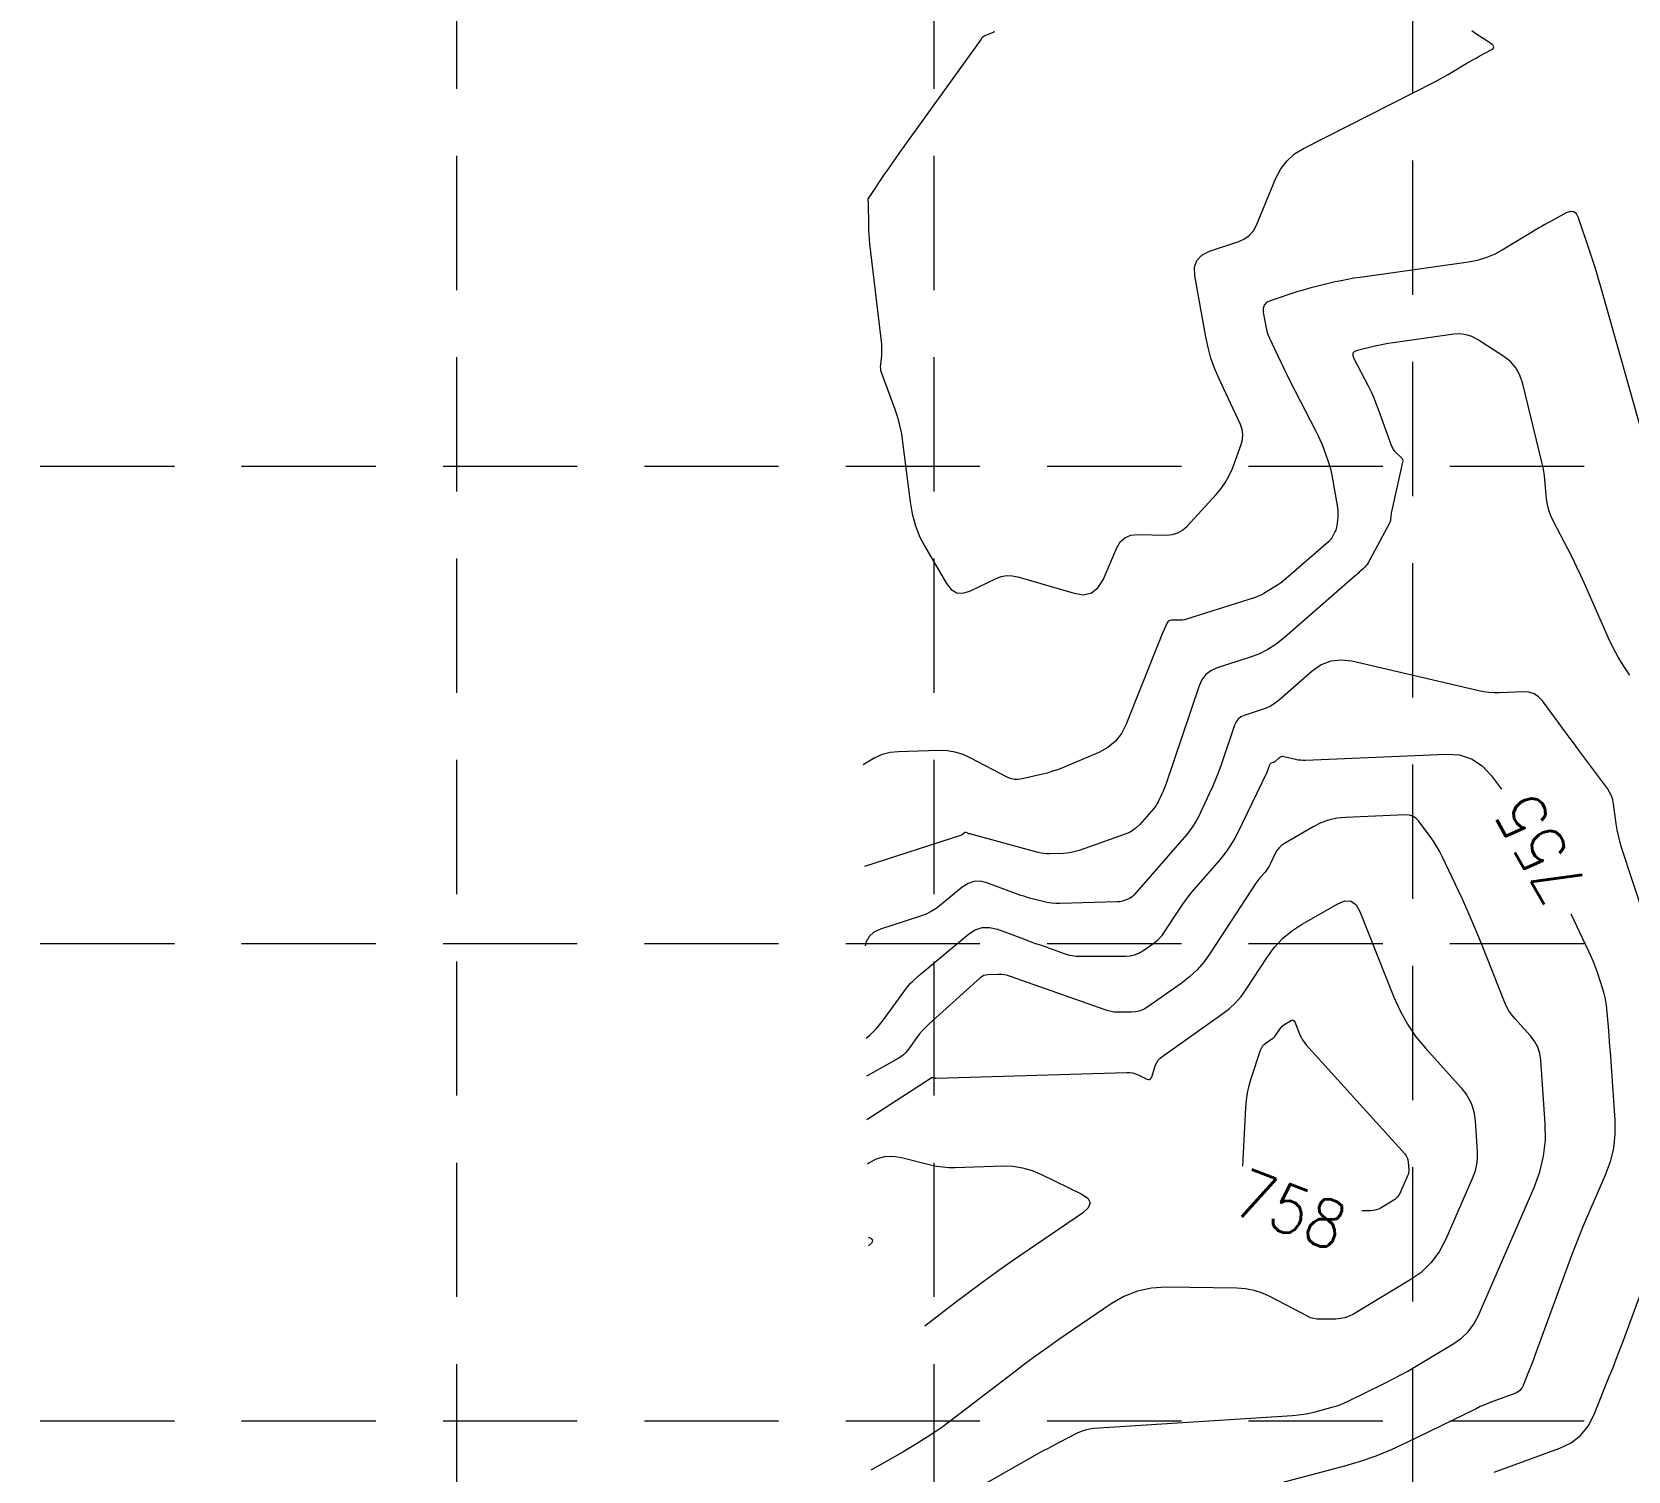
# Model space of a CAD drawing. Header units: feet. Extents: x 46644 to 49208, y 46045 to 47649.
# Drawn here: x 47090.1 to 47223.9, y 46602.6 to 46723.2 of the extents above; entities that cross this region are included whole.
import ezdxf
from ezdxf.enums import TextEntityAlignment as Align

# ---------------------------------------------------------------- set-up
doc = ezdxf.new("R2010")
doc.units = ezdxf.units.FT
doc.header["$MEASUREMENT"] = 0
doc.linetypes.add('DGN Style 3', pattern=[33.544038, 23.960027, -9.584011])
doc.linetypes.add('HIDDEN', pattern=[0.375, 0.25, -0.125])
doc.layers.add('EC', color=35, linetype='Continuous', lineweight=0)
doc.layers.add('GRID', color=254, linetype='HIDDEN')
doc.styles.add('Style-STANDARD', font='STANDARD.shx')

msp = doc.modelspace()

# ---------------------------------------------------------------- linework, layer by layer
at = {"layer": 'EC', "color": 35, "linetype": 'DGN Style 3', "lineweight": 0}
for p, q in [((47169.8, 46722.82), (47169.71, 46722.75)), ((47169.89, 46722.89), (47169.8, 46722.82)), ((47170, 46722.94), (47169.89, 46722.89)), ((47170.52, 46723.14), (47170, 46722.94)), ((47170.65, 46723.21), (47170.52, 46723.14)), ((47170.75, 46723.3), (47170.65, 46723.21)), ((47210.98, 46723.18), (47210.77, 46723.34)), ((47211.19, 46723.04), (47210.98, 46723.18)), ((47211.4, 46722.89), (47211.19, 46723.04)), ((47212.42, 46722.25), (47211.4, 46722.89)), ((47169.64, 46722.65), (47162.81, 46713.15)), ((47169.71, 46722.75), (47169.64, 46722.65)), ((47211.38, 46721.21), (47212.4, 46721.75)), ((47212.4, 46721.75), (47212.56, 46721.87)), ((47212.57, 46722.12), (47212.42, 46722.25)), ((47212.56, 46721.87), (47212.62, 46721.99)), ((47212.62, 46721.99), (47212.57, 46722.12)), ((47209.15, 46719.9), (47210.34, 46720.62)), ((47210.34, 46720.62), (47210.6, 46720.77)), ((47210.6, 46720.77), (47210.86, 46720.92)), ((47210.86, 46720.92), (47211.12, 46721.06)), ((47211.12, 46721.06), (47211.38, 46721.21)), ((47196.67, 46713.49), (47207.66, 46719.07)), ((47207.66, 46719.07), (47208.03, 46719.27)), ((47208.03, 46719.27), (47208.41, 46719.47)), ((47208.41, 46719.47), (47208.78, 46719.68)), ((47208.78, 46719.68), (47209.15, 46719.9)), ((47195.92, 46713.03), (47196.67, 46713.49)), ((47162.18, 46712.25), (47161.87, 46711.8)), ((47162.5, 46712.7), (47162.18, 46712.25)), ((47162.81, 46713.15), (47162.5, 46712.7)), ((47194.76, 46711.77), (47195.28, 46712.45)), ((47195.28, 46712.45), (47195.92, 46713.03)), ((47161.56, 46711.35), (47160.17, 46709.29)), ((47161.87, 46711.8), (47161.56, 46711.35)), ((47192.73, 46707.06), (47194.35, 46710.99)), ((47194.35, 46710.99), (47194.76, 46711.77)), ((47160.15, 46709.27), (47160.14, 46709.24)), ((47160.14, 46709.24), (47160.14, 46709.21)), ((47160.14, 46709.21), (47160.14, 46709.18)), ((47160.14, 46709.18), (47160.16, 46709.07)), ((47160.17, 46709.29), (47160.15, 46709.27)), ((47160.16, 46709.07), (47160.16, 46709.05)), ((47160.16, 46709.05), (47160.17, 46709.04)), ((47160.17, 46709.04), (47160.17, 46709.02)), ((47160.17, 46709.02), (47160.17, 46709)), ((47160.17, 46709), (47160.19, 46708.94)), ((47160.19, 46708.94), (47160.19, 46708.92)), ((47160.19, 46708.92), (47160.19, 46708.91)), ((47160.19, 46708.91), (47160.19, 46708.9)), ((47160.19, 46708.9), (47160.19, 46708.88)), ((47160.19, 46708.88), (47160.2, 46707.06)), ((47218.67, 46708.08), (47217.42, 46707.4)), ((47219.03, 46708.21), (47218.67, 46708.08)), ((47219.32, 46708.18), (47219.03, 46708.21)), ((47219.55, 46708), (47219.32, 46708.18)), ((47160.2, 46707.06), (47160.21, 46706.66)), ((47192.47, 46706.59), (47192.73, 46707.06)), ((47216.36, 46706.8), (47213.3, 46704.96)), ((47216.62, 46706.95), (47216.36, 46706.8)), ((47216.88, 46707.11), (47216.62, 46706.95)), ((47217.15, 46707.26), (47216.88, 46707.11)), ((47217.42, 46707.4), (47217.15, 46707.26)), ((47219.72, 46707.66), (47219.55, 46708)), ((47220.63, 46704.94), (47219.72, 46707.66)), ((47160.21, 46706.66), (47160.23, 46706.27)), ((47160.23, 46706.27), (47160.26, 46705.88)), ((47160.26, 46705.88), (47160.3, 46705.49)), ((47160.3, 46705.49), (47161.29, 46697.07)), ((47188.78, 46704.87), (47191.24, 46705.69)), ((47191.24, 46705.69), (47191.73, 46705.9)), ((47191.73, 46705.9), (47192.14, 46706.21)), ((47192.14, 46706.21), (47192.47, 46706.59)), ((47187.52, 46703.52), (47187.71, 46704.1)), ((47187.71, 46704.1), (47188.13, 46704.55)), ((47188.13, 46704.55), (47188.78, 46704.87)), ((47211.22, 46704.1), (47210.48, 46703.96)), ((47211.94, 46704.31), (47211.22, 46704.1)), ((47212.63, 46704.6), (47211.94, 46704.31)), ((47213.3, 46704.96), (47212.63, 46704.6)), ((47220.88, 46704.18), (47220.63, 46704.94)), ((47221.12, 46703.41), (47220.88, 46704.18)), ((47187.55, 46702.8), (47187.52, 46703.52)), ((47188.47, 46697.68), (47187.55, 46702.8)), ((47210.48, 46703.96), (47201.4, 46702.68)), ((47221.35, 46702.65), (47221.12, 46703.41)), ((47196.2, 46701.48), (47193.86, 46700.7)), ((47196.55, 46701.59), (47196.2, 46701.48)), ((47196.91, 46701.7), (47196.55, 46701.59)), ((47197.27, 46701.79), (47196.91, 46701.7)), ((47197.63, 46701.88), (47197.27, 46701.79)), ((47199.31, 46702.29), (47197.63, 46701.88)), ((47199.83, 46702.4), (47199.31, 46702.29)), ((47200.35, 46702.51), (47199.83, 46702.4)), ((47200.88, 46702.6), (47200.35, 46702.51)), ((47201.4, 46702.68), (47200.88, 46702.6)), ((47221.57, 46701.88), (47221.35, 46702.65)), ((47225.04, 46689.62), (47221.57, 46701.88)), ((47193.36, 46700.35), (47193.27, 46700.08)), ((47193.27, 46700.08), (47193.29, 46699.75)), ((47193.56, 46700.56), (47193.36, 46700.35)), ((47193.86, 46700.7), (47193.56, 46700.56)), ((47193.29, 46699.75), (47193.5, 46698.56)), ((47188.66, 46696.79), (47188.47, 46697.68)), ((47193.5, 46698.56), (47193.55, 46698.31)), ((47193.55, 46698.31), (47193.62, 46698.06)), ((47193.62, 46698.06), (47193.71, 46697.82)), ((47193.71, 46697.82), (47193.81, 46697.59)), ((47193.81, 46697.59), (47194.7, 46695.68)), ((47209.25, 46697.91), (47204.19, 46697.19)), ((47209.78, 46697.94), (47209.25, 46697.91)), ((47210.29, 46697.87), (47209.78, 46697.94)), ((47210.77, 46697.72), (47210.29, 46697.87)), ((47211.24, 46697.47), (47210.77, 46697.72)), ((47213.37, 46696.11), (47211.24, 46697.47)), ((47161.29, 46696.14), (47161.2, 46695.37)), ((47161.29, 46697.07), (47161.31, 46696.84)), ((47161.31, 46696.37), (47161.29, 46696.14)), ((47161.31, 46696.84), (47161.31, 46696.6)), ((47161.31, 46696.6), (47161.31, 46696.37)), ((47188.91, 46695.91), (47188.66, 46696.79)), ((47200.81, 46696.32), (47200.79, 46696.13)), ((47200.79, 46696.13), (47200.87, 46695.89)), ((47200.94, 46696.47), (47200.81, 46696.32)), ((47201.18, 46696.56), (47200.94, 46696.47)), ((47202.52, 46696.88), (47201.18, 46696.56)), ((47202.94, 46696.97), (47202.52, 46696.88)), ((47203.35, 46697.06), (47202.94, 46696.97)), ((47203.77, 46697.13), (47203.35, 46697.06)), ((47204.19, 46697.19), (47203.77, 46697.13)), ((47213.97, 46695.65), (47213.37, 46696.11)), ((47161.2, 46695.37), (47161.19, 46695.21)), ((47161.19, 46695.21), (47161.2, 46695.05)), ((47161.2, 46695.05), (47161.22, 46694.89)), ((47161.22, 46694.89), (47161.27, 46694.74)), ((47161.27, 46694.74), (47162.41, 46691.62)), ((47189.21, 46695.06), (47188.91, 46695.91)), ((47189.57, 46694.22), (47189.21, 46695.06)), ((47194.7, 46695.68), (47194.89, 46695.28)), ((47194.89, 46695.28), (47195.09, 46694.87)), ((47195.09, 46694.87), (47195.29, 46694.47)), ((47200.87, 46695.89), (47202.07, 46693.58)), ((47214.45, 46695.1), (47213.97, 46695.65)), ((47214.8, 46694.47), (47214.45, 46695.1)), ((47191.37, 46690.35), (47189.57, 46694.22)), ((47195.29, 46694.47), (47195.49, 46694.07)), ((47195.49, 46694.07), (47197.7, 46689.8)), ((47202.07, 46693.58), (47202.32, 46693.08)), ((47215.05, 46693.76), (47214.8, 46694.47)), ((47216.66, 46687.08), (47215.05, 46693.76)), ((47202.32, 46693.08), (47202.55, 46692.57)), ((47202.55, 46692.57), (47202.76, 46692.06)), ((47202.76, 46692.06), (47202.96, 46691.54)), ((47162.41, 46691.62), (47162.63, 46690.95)), ((47162.63, 46690.95), (47162.81, 46690.26)), ((47202.96, 46691.54), (47204.04, 46688.54)), ((47162.81, 46690.26), (47162.96, 46689.57)), ((47162.96, 46689.57), (47163.07, 46688.87)), ((47191.52, 46689.94), (47191.37, 46690.35)), ((47191.58, 46689.52), (47191.52, 46689.94)), ((47191.56, 46689.09), (47191.58, 46689.52)), ((47197.7, 46689.8), (47197.87, 46689.45)), ((47197.87, 46689.45), (47198.04, 46689.09)), ((47163.07, 46688.87), (47163.69, 46683.87)), ((47190.7, 46686.66), (47191.44, 46688.67)), ((47191.44, 46688.67), (47191.56, 46689.09)), ((47198.04, 46689.09), (47198.19, 46688.73)), ((47198.19, 46688.73), (47198.33, 46688.36)), ((47198.33, 46688.36), (47198.76, 46687.16)), ((47204.04, 46688.54), (47204.11, 46688.38)), ((47204.11, 46688.38), (47204.19, 46688.24)), ((47204.19, 46688.24), (47204.3, 46688.1)), ((47204.3, 46688.1), (47204.42, 46687.98)), ((47190.44, 46686.07), (47190.7, 46686.66)), ((47198.76, 46687.16), (47198.85, 46686.9)), ((47198.85, 46686.9), (47198.92, 46686.63)), ((47204.97, 46687.19), (47204.06, 46683.17)), ((47204.42, 46687.98), (47204.84, 46687.59)), ((47204.84, 46687.59), (47204.92, 46687.51)), ((47204.92, 46687.51), (47204.97, 46687.41)), ((47204.97, 46687.41), (47204.98, 46687.3)), ((47204.98, 46687.3), (47204.97, 46687.19)), ((47216.74, 46686.75), (47216.66, 46687.08)), ((47216.8, 46686.41), (47216.74, 46686.75)), ((47189.77, 46684.98), (47190.13, 46685.51)), ((47190.13, 46685.51), (47190.44, 46686.07)), ((47198.92, 46686.63), (47198.99, 46686.37)), ((47198.99, 46686.37), (47199.04, 46686.1)), ((47199.04, 46686.1), (47199.5, 46683.38)), ((47216.85, 46686.07), (47216.8, 46686.41)), ((47216.89, 46685.72), (47216.85, 46686.07)), ((47217.03, 46684.12), (47216.89, 46685.72)), ((47186.91, 46681.83), (47189.35, 46684.48)), ((47189.35, 46684.48), (47189.77, 46684.98)), ((47217.1, 46683.63), (47217.03, 46684.12)), ((47163.69, 46683.87), (47163.87, 46682.85)), ((47163.87, 46682.85), (47164.15, 46681.86)), ((47199.5, 46683.38), (47199.53, 46683.18)), ((47199.53, 46683.18), (47199.54, 46682.97)), ((47199.54, 46682.77), (47199.53, 46682.56)), ((47199.54, 46682.97), (47199.54, 46682.77)), ((47203.99, 46682.73), (47203.95, 46682.37)), ((47204, 46682.84), (47203.99, 46682.73)), ((47204.01, 46682.95), (47204, 46682.84)), ((47204.03, 46683.06), (47204.01, 46682.95)), ((47204.06, 46683.17), (47204.03, 46683.06)), ((47217.21, 46683.16), (47217.1, 46683.63)), ((47217.38, 46682.7), (47217.21, 46683.16)), ((47217.58, 46682.26), (47217.38, 46682.7)), ((47164.15, 46681.86), (47164.52, 46680.91)), ((47186.12, 46681.26), (47186.53, 46681.5)), ((47186.53, 46681.5), (47186.91, 46681.83)), ((47199.3, 46681.35), (47199.04, 46680.86)), ((47199.36, 46681.48), (47199.3, 46681.35)), ((47199.41, 46681.61), (47199.36, 46681.48)), ((47199.44, 46681.75), (47199.41, 46681.61)), ((47199.46, 46681.89), (47199.44, 46681.75)), ((47199.53, 46682.56), (47199.46, 46681.89)), ((47203.86, 46682.08), (47202.07, 46678.75)), ((47203.9, 46682.15), (47203.86, 46682.08)), ((47203.92, 46682.22), (47203.9, 46682.15)), ((47203.94, 46682.29), (47203.92, 46682.22)), ((47203.95, 46682.37), (47203.94, 46682.29)), ((47218.84, 46679.87), (47217.58, 46682.26)), ((47164.52, 46680.91), (47165, 46679.99)), ((47165, 46679.99), (47166.74, 46677.02)), ((47179.86, 46677.33), (47181.01, 46680)), ((47181.01, 46680), (47181.31, 46680.5)), ((47181.31, 46680.5), (47181.7, 46680.85)), ((47181.7, 46680.85), (47182.18, 46681.06)), ((47182.18, 46681.06), (47182.76, 46681.12)), ((47182.76, 46681.12), (47185.17, 46681.08)), ((47185.17, 46681.08), (47185.67, 46681.12)), ((47185.67, 46681.12), (47186.12, 46681.26)), ((47198.75, 46680.5), (47195.22, 46677.44)), ((47198.83, 46680.58), (47198.75, 46680.5)), ((47198.91, 46680.67), (47198.83, 46680.58)), ((47198.98, 46680.76), (47198.91, 46680.67)), ((47199.04, 46680.86), (47198.98, 46680.76)), ((47202.07, 46678.75), (47201.99, 46678.61)), ((47219.2, 46679.16), (47218.84, 46679.87)), ((47219.55, 46678.45), (47219.2, 46679.16)), ((47168.75, 46676.41), (47170.86, 46677.42)), ((47170.86, 46677.42), (47171.32, 46677.6)), ((47171.32, 46677.6), (47171.78, 46677.68)), ((47171.78, 46677.68), (47172.25, 46677.67)), ((47172.25, 46677.67), (47172.73, 46677.58)), ((47172.73, 46677.58), (47177.44, 46676.2)), ((47179.44, 46676.65), (47179.86, 46677.33)), ((47195.22, 46677.44), (47194.98, 46677.24)), ((47200.99, 46677.66), (47195.04, 46672.47)), ((47201.07, 46677.73), (47200.99, 46677.66)), ((47201.15, 46677.8), (47201.07, 46677.73)), ((47201.23, 46677.87), (47201.15, 46677.8)), ((47201.31, 46677.94), (47201.23, 46677.87)), ((47201.69, 46678.27), (47201.31, 46677.94)), ((47201.8, 46678.38), (47201.69, 46678.27)), ((47201.9, 46678.49), (47201.8, 46678.38)), ((47201.99, 46678.61), (47201.9, 46678.49)), ((47219.89, 46677.74), (47219.55, 46678.45)), ((47220.21, 46677.02), (47219.89, 46677.74)), ((47166.74, 46677.02), (47167.14, 46676.52)), ((47167.14, 46676.52), (47167.61, 46676.25)), ((47167.61, 46676.25), (47168.14, 46676.21)), ((47168.14, 46676.21), (47168.75, 46676.41)), ((47177.44, 46676.2), (47178.23, 46676.08)), ((47178.23, 46676.08), (47178.9, 46676.23)), ((47178.9, 46676.23), (47179.44, 46676.65)), ((47192.95, 46675.99), (47192.75, 46675.91)), ((47193.14, 46676.08), (47192.95, 46675.99)), ((47193.33, 46676.19), (47193.14, 46676.08)), ((47194.21, 46676.71), (47193.33, 46676.19)), ((47194.47, 46676.88), (47194.21, 46676.71)), ((47194.73, 46677.06), (47194.47, 46676.88)), ((47194.98, 46677.24), (47194.73, 46677.06)), ((47222.22, 46672.43), (47220.21, 46677.02)), ((47192.54, 46675.83), (47186.87, 46674.04)), ((47192.75, 46675.91), (47192.54, 46675.83)), ((47185.23, 46673.72), (47184.85, 46672.85)), ((47185.29, 46673.82), (47185.23, 46673.72)), ((47185.37, 46673.89), (47185.29, 46673.82)), ((47185.46, 46673.93), (47185.37, 46673.89)), ((47185.58, 46673.94), (47185.46, 46673.93)), ((47186.17, 46673.94), (47185.58, 46673.94)), ((47186.34, 46673.94), (47186.17, 46673.94)), ((47186.52, 46673.96), (47186.34, 46673.94)), ((47186.7, 46673.99), (47186.52, 46673.96)), ((47186.87, 46674.04), (47186.7, 46673.99)), ((47184.54, 46672.1), (47181.81, 46665.22)), ((47184.62, 46672.29), (47184.54, 46672.1)), ((47184.69, 46672.48), (47184.62, 46672.29)), ((47184.77, 46672.67), (47184.69, 46672.48)), ((47184.85, 46672.85), (47184.77, 46672.67)), ((47194.37, 46671.94), (47193.66, 46671.49)), ((47195.04, 46672.47), (47194.37, 46671.94)), ((47222.61, 46671.62), (47222.22, 46672.43)), ((47192.11, 46670.81), (47189.44, 46669.95)), ((47192.91, 46671.11), (47192.11, 46670.81)), ((47193.66, 46671.49), (47192.91, 46671.11)), ((47199.81, 46670.61), (47198.95, 46670.51)), ((47200.72, 46670.5), (47199.81, 46670.61)), ((47223.03, 46670.84), (47222.61, 46671.62)), ((47223.5, 46670.08), (47223.03, 46670.84)), ((47188.48, 46669.39), (47188.15, 46668.96)), ((47188.91, 46669.71), (47188.48, 46669.39)), ((47189.44, 46669.95), (47188.91, 46669.71)), ((47197.38, 46669.67), (47194.68, 46667.3)), ((47198.14, 46670.2), (47197.38, 46669.67)), ((47198.95, 46670.51), (47198.14, 46670.2)), ((47211.35, 46668.02), (47200.72, 46670.5)), ((47224.02, 46669.35), (47223.5, 46670.08)), ((47187.91, 46668.44), (47185.15, 46660.27)), ((47188.15, 46668.96), (47187.91, 46668.44)), ((47211.78, 46667.94), (47211.35, 46668.02)), ((47212.2, 46667.88), (47211.78, 46667.94)), ((47215.07, 46667.95), (47213.06, 46667.86)), ((47215.55, 46667.92), (47215.07, 46667.95)), ((47193.94, 46666.78), (47193.54, 46666.58)), ((47194.32, 46667.02), (47193.94, 46666.78)), ((47194.68, 46667.3), (47194.32, 46667.02)), ((47212.63, 46667.86), (47212.2, 46667.88)), ((47213.06, 46667.86), (47212.63, 46667.86)), ((47215.98, 46667.78), (47215.55, 46667.92)), ((47216.36, 46667.53), (47215.98, 46667.78)), ((47216.68, 46667.18), (47216.36, 46667.53)), ((47218.08, 46665.29), (47216.68, 46667.18)), ((47191.01, 46665.44), (47190.88, 46665.16)), ((47191.19, 46665.66), (47191.01, 46665.44)), ((47191.41, 46665.84), (47191.19, 46665.66)), ((47191.69, 46665.96), (47191.41, 46665.84)), ((47193.12, 46666.42), (47191.69, 46665.96)), ((47193.54, 46666.58), (47193.12, 46666.42)), ((47218.51, 46664.71), (47218.08, 46665.29)), ((47181.42, 46664.45), (47180.91, 46663.8)), ((47181.81, 46665.22), (47181.42, 46664.45)), ((47190.88, 46665.16), (47189.75, 46661.82)), ((47218.94, 46664.13), (47218.51, 46664.71)), ((47219.37, 46663.55), (47218.94, 46664.13)), ((47161.36, 46662.69), (47160.73, 46662.42)), ((47162.03, 46662.85), (47161.36, 46662.69)), ((47162.73, 46662.92), (47162.03, 46662.85)), ((47166.08, 46663.02), (47162.73, 46662.92)), ((47166.79, 46663), (47166.08, 46663.02)), ((47167.48, 46662.88), (47166.79, 46663)), ((47168.15, 46662.68), (47167.48, 46662.88)), ((47168.79, 46662.39), (47168.15, 46662.68)), ((47179.51, 46662.86), (47176.6, 46661.63)), ((47180.27, 46663.27), (47179.51, 46662.86)), ((47180.91, 46663.8), (47180.27, 46663.27)), ((47196.84, 46662.22), (47208.61, 46662.73)), ((47208.61, 46662.73), (47209.74, 46662.65)), ((47209.74, 46662.65), (47210.75, 46662.32)), ((47219.8, 46662.97), (47219.37, 46663.55)), ((47222.13, 46659.83), (47219.8, 46662.97)), ((47160.12, 46662.06), (47159.77, 46661.82)), ((47160.73, 46662.42), (47160.12, 46662.06)), ((47171.77, 46660.81), (47168.79, 46662.39)), ((47175.66, 46661.28), (47175.18, 46661.13)), ((47176.14, 46661.44), (47175.66, 46661.28)), ((47176.6, 46661.63), (47176.14, 46661.44)), ((47189.75, 46661.82), (47189.54, 46661.2)), ((47193.58, 46661.15), (47193.62, 46661.24)), ((47193.62, 46661.24), (47193.66, 46661.33)), ((47193.66, 46661.33), (47193.7, 46661.42)), ((47193.7, 46661.42), (47193.73, 46661.52)), ((47193.73, 46661.52), (47193.84, 46661.85)), ((47193.84, 46661.85), (47193.86, 46661.9)), ((47193.86, 46661.9), (47193.9, 46661.93)), ((47193.9, 46661.93), (47193.93, 46661.96)), ((47193.93, 46661.96), (47193.98, 46661.99)), ((47193.98, 46661.99), (47194.15, 46662.04)), ((47194.15, 46662.04), (47194.19, 46662.05)), ((47194.19, 46662.05), (47194.22, 46662.07)), ((47194.22, 46662.07), (47194.25, 46662.09)), ((47194.25, 46662.09), (47194.28, 46662.11)), ((47194.28, 46662.11), (47194.65, 46662.43)), ((47194.65, 46662.43), (47194.73, 46662.49)), ((47194.73, 46662.49), (47194.82, 46662.53)), ((47194.82, 46662.53), (47194.91, 46662.54)), ((47194.91, 46662.54), (47195.01, 46662.52)), ((47195.01, 46662.52), (47195.99, 46662.3)), ((47195.99, 46662.3), (47196.2, 46662.25)), ((47196.2, 46662.25), (47196.41, 46662.23)), ((47196.41, 46662.23), (47196.62, 46662.21)), ((47196.62, 46662.21), (47196.84, 46662.22)), ((47210.75, 46662.32), (47211.64, 46661.74)), ((47211.64, 46661.74), (47212.41, 46660.91)), ((47172.08, 46660.67), (47171.77, 46660.81)), ((47172.41, 46660.6), (47172.08, 46660.67)), ((47172.74, 46660.59), (47172.41, 46660.6)), ((47173.08, 46660.64), (47172.74, 46660.59)), ((47174.69, 46661.01), (47173.08, 46660.64)), ((47175.18, 46661.13), (47174.69, 46661.01)), ((47185.08, 46660.05), (47184.99, 46659.83)), ((47185.15, 46660.27), (47185.08, 46660.05)), ((47189.04, 46659.99), (47188.77, 46659.4)), ((47189.3, 46660.59), (47189.04, 46659.99)), ((47189.54, 46661.2), (47189.3, 46660.59)), ((47191.18, 46656.17), (47193.58, 46661.15)), ((47212.41, 46660.91), (47213.25, 46659.78)), ((47184.39, 46658.57), (47184.31, 46658.43)), ((47184.47, 46658.71), (47184.39, 46658.57)), ((47184.8, 46659.4), (47184.47, 46658.71)), ((47184.9, 46659.62), (47184.8, 46659.4)), ((47184.99, 46659.83), (47184.9, 46659.62)), ((47188.77, 46659.4), (47187.85, 46657.48)), ((47222.32, 46659.54), (47222.13, 46659.83)), ((47222.47, 46659.22), (47222.32, 46659.54)), ((47222.58, 46658.89), (47222.47, 46659.22)), ((47222.65, 46658.55), (47222.58, 46658.89)), ((47184.11, 46658.17), (47182.95, 46656.83)), ((47184.21, 46658.29), (47184.11, 46658.17)), ((47184.31, 46658.43), (47184.21, 46658.29)), ((47187.85, 46657.48), (47187.63, 46657.08)), ((47199.46, 46657.35), (47198.77, 46657.19)), ((47200.17, 46657.42), (47199.46, 46657.35)), ((47205.22, 46657.64), (47200.17, 46657.42)), ((47205.54, 46657.62), (47205.22, 46657.64)), ((47205.83, 46657.52), (47205.54, 46657.62)), ((47206.09, 46657.36), (47205.83, 46657.52)), ((47206.31, 46657.12), (47206.09, 46657.36)), ((47222.87, 46656.89), (47222.65, 46658.55)), ((47167.99, 46655.93), (47159.86, 46653.3)), ((47168.03, 46655.95), (47167.99, 46655.93)), ((47168.06, 46655.96), (47168.03, 46655.95)), ((47168.09, 46655.98), (47168.06, 46655.96)), ((47168.12, 46656.01), (47168.09, 46655.98)), ((47168.26, 46656.12), (47168.12, 46656.01)), ((47168.29, 46656.14), (47168.26, 46656.12)), ((47168.32, 46656.15), (47168.29, 46656.14)), ((47168.35, 46656.15), (47168.32, 46656.15)), ((47168.38, 46656.14), (47168.35, 46656.15)), ((47168.53, 46656.09), (47168.38, 46656.14)), ((47168.57, 46656.07), (47168.53, 46656.09)), ((47168.62, 46656.05), (47168.57, 46656.07)), ((47168.66, 46656.04), (47168.62, 46656.05)), ((47168.71, 46656.03), (47168.66, 46656.04)), ((47174.44, 46654.48), (47168.71, 46656.03)), ((47181.73, 46656.01), (47177.86, 46654.65)), ((47182.08, 46656.15), (47181.73, 46656.01)), ((47182.39, 46656.34), (47182.08, 46656.15)), ((47182.68, 46656.57), (47182.39, 46656.34)), ((47186.85, 46655.97), (47182.45, 46650.91)), ((47182.95, 46656.83), (47182.68, 46656.57)), ((47187.14, 46656.32), (47186.85, 46655.97)), ((47187.4, 46656.69), (47187.14, 46656.32)), ((47187.63, 46657.08), (47187.4, 46656.69)), ((47190.86, 46655.55), (47191.18, 46656.17)), ((47197.47, 46656.63), (47195.07, 46655.23)), ((47198.11, 46656.95), (47197.47, 46656.63)), ((47198.77, 46657.19), (47198.11, 46656.95)), ((47207.27, 46655.82), (47206.31, 46657.12)), ((47222.95, 46656.39), (47222.87, 46656.89)), ((47223.05, 46655.89), (47222.95, 46656.39)), ((47223.18, 46655.4), (47223.05, 46655.89)), ((47177.54, 46654.55), (47177.2, 46654.47)), ((47177.86, 46654.65), (47177.54, 46654.55)), ((47190.09, 46654.39), (47190.5, 46654.96)), ((47190.5, 46654.96), (47190.86, 46655.55)), ((47194.44, 46654.65), (47194.3, 46654.39)), ((47194.62, 46654.87), (47194.44, 46654.65)), ((47194.83, 46655.06), (47194.62, 46654.87)), ((47195.07, 46655.23), (47194.83, 46655.06)), ((47207.55, 46655.42), (47207.27, 46655.82)), ((47207.81, 46655.01), (47207.55, 46655.42)), ((47208.05, 46654.58), (47207.81, 46655.01)), ((47208.27, 46654.14), (47208.05, 46654.58)), ((47223.32, 46654.91), (47223.18, 46655.4)), ((47226.25, 46646.01), (47223.32, 46654.91)), ((47174.67, 46654.43), (47174.44, 46654.48)), ((47174.91, 46654.39), (47174.67, 46654.43)), ((47175.15, 46654.37), (47174.91, 46654.39)), ((47175.39, 46654.37), (47175.15, 46654.37)), ((47176.52, 46654.4), (47175.39, 46654.37)), ((47176.86, 46654.42), (47176.52, 46654.4)), ((47177.2, 46654.47), (47176.86, 46654.42)), ((47187.5, 46651.37), (47189.65, 46653.84)), ((47189.65, 46653.84), (47190.09, 46654.39)), ((47193.78, 46653.33), (47193.68, 46653.16)), ((47193.88, 46653.51), (47193.78, 46653.33)), ((47194.3, 46654.39), (47193.88, 46653.51)), ((47209.95, 46650.61), (47208.27, 46654.14)), ((47168.55, 46651.89), (47168.07, 46651.58)), ((47169.04, 46652.05), (47168.55, 46651.89)), ((47169.57, 46652.07), (47169.04, 46652.05)), ((47170.12, 46651.93), (47169.57, 46652.07)), ((47172.74, 46650.97), (47170.12, 46651.93)), ((47192.66, 46651.9), (47188.84, 46646.03)), ((47192.74, 46652.01), (47192.66, 46651.9)), ((47192.83, 46652.13), (47192.74, 46652.01)), ((47192.91, 46652.24), (47192.83, 46652.13)), ((47193, 46652.35), (47192.91, 46652.24)), ((47193.44, 46652.84), (47193, 46652.35)), ((47193.56, 46653), (47193.44, 46652.84)), ((47193.68, 46653.16), (47193.56, 46653)), ((47168.07, 46651.58), (47166.28, 46650.09)), ((47172.98, 46650.88), (47172.74, 46650.97)), ((47173.22, 46650.81), (47172.98, 46650.88)), ((47173.46, 46650.73), (47173.22, 46650.81)), ((47173.71, 46650.66), (47173.46, 46650.73)), ((47174.84, 46650.36), (47173.71, 46650.66)), ((47181.95, 46650.57), (47181.48, 46650.4)), ((47182.09, 46650.63), (47181.95, 46650.57)), ((47182.22, 46650.71), (47182.09, 46650.63)), ((47182.34, 46650.8), (47182.22, 46650.71)), ((47182.45, 46650.91), (47182.34, 46650.8)), ((47186.56, 46650.16), (47186.86, 46650.57)), ((47186.86, 46650.57), (47187.17, 46650.98)), ((47187.17, 46650.98), (47187.5, 46651.37)), ((47210.39, 46649.66), (47209.95, 46650.61)), ((47165.03, 46649.32), (47164.57, 46649.14)), ((47165.47, 46649.53), (47165.03, 46649.32)), ((47165.89, 46649.79), (47165.47, 46649.53)), ((47166.28, 46650.09), (47165.89, 46649.79)), ((47175.19, 46650.28), (47174.84, 46650.36)), ((47175.54, 46650.22), (47175.19, 46650.28)), ((47175.9, 46650.19), (47175.54, 46650.22)), ((47176.26, 46650.19), (47175.9, 46650.19)), ((47181.06, 46650.33), (47176.26, 46650.19)), ((47181.17, 46650.33), (47181.06, 46650.33)), ((47181.27, 46650.35), (47181.17, 46650.33)), ((47181.38, 46650.37), (47181.27, 46650.35)), ((47181.48, 46650.4), (47181.38, 46650.37)), ((47184.97, 46647.74), (47186.27, 46649.74)), ((47186.27, 46649.74), (47186.56, 46650.16)), ((47196.49, 46648.44), (47199.54, 46650.18)), ((47199.54, 46650.18), (47200.14, 46650.42)), ((47200.14, 46650.42), (47200.65, 46650.4)), ((47200.65, 46650.4), (47201.07, 46650.1)), ((47201.07, 46650.1), (47201.39, 46649.53)), ((47201.39, 46649.53), (47204.23, 46642.36)), ((47210.81, 46648.7), (47210.39, 46649.66)), ((47219.08, 46649.34), (47220.55, 46646.22)), ((47161.21, 46648.06), (47160.66, 46647.8)), ((47164.57, 46649.14), (47161.21, 46648.06)), ((47168.58, 46647.62), (47169.14, 46647.99)), ((47169.14, 46647.99), (47169.73, 46648.18)), ((47169.73, 46648.18), (47170.36, 46648.2)), ((47170.36, 46648.2), (47171.01, 46648.04)), ((47171.01, 46648.04), (47173.2, 46647.23)), ((47194.91, 46647.26), (47195.66, 46647.89)), ((47195.66, 46647.89), (47196.49, 46648.44)), ((47211.22, 46647.73), (47210.81, 46648.7)), ((47159.99, 46646.94), (47159.93, 46646.65)), ((47160.25, 46647.43), (47159.99, 46646.94)), ((47160.66, 46647.8), (47160.25, 46647.43)), ((47164.7, 46644.39), (47168.58, 46647.62)), ((47173.2, 46647.23), (47173.67, 46647.06)), ((47173.67, 46647.06), (47174.13, 46646.89)), ((47174.13, 46646.89), (47174.6, 46646.73)), ((47174.6, 46646.73), (47175.07, 46646.56)), ((47175.07, 46646.56), (47176.61, 46646.01)), ((47183.19, 46646.24), (47184.23, 46646.97)), ((47184.23, 46646.97), (47184.44, 46647.13)), ((47184.44, 46647.13), (47184.63, 46647.32)), ((47184.63, 46647.32), (47184.81, 46647.52)), ((47184.81, 46647.52), (47184.97, 46647.74)), ((47193.64, 46645.74), (47194.23, 46646.54)), ((47194.23, 46646.54), (47194.91, 46647.26)), ((47211.61, 46646.76), (47211.22, 46647.73)), ((47213.52, 46641.95), (47211.61, 46646.76)), ((47176.61, 46646.01), (47176.94, 46645.91)), ((47176.94, 46645.91), (47177.27, 46645.84)), ((47177.27, 46645.84), (47177.61, 46645.79)), ((47177.61, 46645.79), (47177.96, 46645.78)), ((47177.96, 46645.78), (47181.77, 46645.79)), ((47181.77, 46645.79), (47182.15, 46645.81)), ((47182.15, 46645.81), (47182.51, 46645.9)), ((47182.51, 46645.9), (47182.86, 46646.04)), ((47182.86, 46646.04), (47183.19, 46646.24)), ((47188.33, 46645.31), (47187.75, 46644.65)), ((47188.84, 46646.03), (47188.33, 46645.31)), ((47191.84, 46642.98), (47193.64, 46645.74)), ((47220.55, 46646.22), (47220.75, 46645.79)), ((47220.75, 46645.79), (47220.93, 46645.35)), ((47220.93, 46645.35), (47221.1, 46644.9)), ((47163.87, 46643.65), (47164.31, 46644.05)), ((47164.31, 46644.05), (47164.41, 46644.13)), ((47164.41, 46644.13), (47164.5, 46644.22)), ((47164.5, 46644.22), (47164.6, 46644.3)), ((47164.6, 46644.3), (47164.7, 46644.39)), ((47169.57, 46643.97), (47165.29, 46640.12)), ((47169.72, 46644.08), (47169.57, 46643.97)), ((47169.87, 46644.16), (47169.72, 46644.08)), ((47170.04, 46644.21), (47169.87, 46644.16)), ((47170.22, 46644.23), (47170.04, 46644.21)), ((47171.08, 46644.26), (47170.22, 46644.23)), ((47171.35, 46644.25), (47171.08, 46644.26)), ((47171.61, 46644.22), (47171.35, 46644.25)), ((47171.86, 46644.17), (47171.61, 46644.22)), ((47172.11, 46644.09), (47171.86, 46644.17)), ((47180.03, 46641.28), (47172.11, 46644.09)), ((47187.11, 46644.05), (47186.41, 46643.51)), ((47187.75, 46644.65), (47187.11, 46644.05)), ((47221.1, 46644.9), (47221.26, 46644.45)), ((47221.26, 46644.45), (47221.75, 46642.97)), ((47161.38, 46640.34), (47163.38, 46643.11)), ((47163.38, 46643.11), (47163.49, 46643.25)), ((47163.49, 46643.25), (47163.61, 46643.39)), ((47163.61, 46643.39), (47163.73, 46643.52)), ((47163.73, 46643.52), (47163.87, 46643.65)), ((47186.41, 46643.51), (47183.61, 46641.53)), ((47191.43, 46642.41), (47191.84, 46642.98)), ((47221.75, 46642.97), (47221.84, 46642.65)), ((47221.84, 46642.65), (47221.92, 46642.33)), ((47180.28, 46641.2), (47180.03, 46641.28)), ((47180.53, 46641.15), (47180.28, 46641.2)), ((47182.97, 46641.21), (47182.62, 46641.13)), ((47183.3, 46641.35), (47182.97, 46641.21)), ((47183.61, 46641.53), (47183.3, 46641.35)), ((47189.91, 46640.98), (47190.47, 46641.41)), ((47190.47, 46641.41), (47190.97, 46641.88)), ((47190.97, 46641.88), (47191.43, 46642.41)), ((47204.23, 46642.36), (47204.75, 46641.2)), ((47204.75, 46641.2), (47205.37, 46640.09)), ((47213.68, 46641.58), (47213.52, 46641.95)), ((47213.88, 46641.22), (47213.68, 46641.58)), ((47214.11, 46640.88), (47213.88, 46641.22)), ((47221.92, 46642.33), (47221.98, 46642)), ((47221.98, 46642), (47222.02, 46641.67)), ((47222.02, 46641.67), (47222.21, 46639.56)), ((47160.88, 46639.72), (47161.38, 46640.34)), ((47165.01, 46639.85), (47164.74, 46639.56)), ((47165.29, 46640.12), (47165.01, 46639.85)), ((47180.78, 46641.11), (47180.53, 46641.15)), ((47181.04, 46641.1), (47180.78, 46641.11)), ((47182.26, 46641.1), (47181.04, 46641.1)), ((47182.62, 46641.13), (47182.26, 46641.1)), ((47184.79, 46637.36), (47189.91, 46640.98)), ((47194.78, 46639.81), (47194.88, 46639.93)), ((47194.88, 46639.93), (47195.01, 46640.03)), ((47195.01, 46640.03), (47195.14, 46640.12)), ((47195.14, 46640.12), (47195.63, 46640.4)), ((47195.63, 46640.4), (47195.73, 46640.44)), ((47195.73, 46640.44), (47195.81, 46640.43)), ((47195.81, 46640.43), (47195.88, 46640.38)), ((47195.88, 46640.38), (47195.93, 46640.29)), ((47195.93, 46640.29), (47196.36, 46639.21)), ((47205.37, 46640.09), (47206.09, 46639.04)), ((47214.38, 46640.56), (47214.11, 46640.88)), ((47215.67, 46639.13), (47214.38, 46640.56)), ((47160.01, 46638.92), (47160.31, 46639.16)), ((47160.31, 46639.16), (47160.88, 46639.72)), ((47164.25, 46638.96), (47163.49, 46637.91)), ((47164.48, 46639.27), (47164.25, 46638.96)), ((47164.74, 46639.56), (47164.48, 46639.27)), ((47193.37, 46638.39), (47193.52, 46638.52)), ((47193.52, 46638.52), (47194.08, 46638.91)), ((47194.08, 46638.91), (47194.17, 46638.98)), ((47194.17, 46638.98), (47194.25, 46639.06)), ((47194.25, 46639.06), (47194.32, 46639.14)), ((47194.32, 46639.14), (47194.39, 46639.24)), ((47194.39, 46639.24), (47194.68, 46639.68)), ((47194.68, 46639.68), (47194.78, 46639.81)), ((47196.36, 46639.21), (47196.46, 46638.99)), ((47196.46, 46638.99), (47196.58, 46638.77)), ((47196.58, 46638.77), (47196.71, 46638.57)), ((47196.71, 46638.57), (47196.87, 46638.38)), ((47206.09, 46639.04), (47206.91, 46638.05)), ((47216.03, 46638.67), (47215.67, 46639.13)), ((47216.29, 46638.17), (47216.03, 46638.67)), ((47222.21, 46639.56), (47222.25, 46639.11)), ((47222.25, 46639.11), (47222.29, 46638.66)), ((47222.29, 46638.66), (47222.32, 46638.21)), ((47162.69, 46637.2), (47160.15, 46635.78)), ((47162.92, 46637.35), (47162.69, 46637.2)), ((47163.13, 46637.51), (47162.92, 46637.35)), ((47163.32, 46637.7), (47163.13, 46637.51)), ((47163.49, 46637.91), (47163.32, 46637.7)), ((47184.47, 46637.06), (47184.62, 46637.22)), ((47184.62, 46637.22), (47184.79, 46637.36)), ((47192.29, 46635.53), (47193.07, 46637.92)), ((47193.07, 46637.92), (47193.15, 46638.09)), ((47193.15, 46638.09), (47193.24, 46638.25)), ((47193.24, 46638.25), (47193.37, 46638.39)), ((47196.87, 46638.38), (47205.15, 46629.21)), ((47206.91, 46638.05), (47209.87, 46634.76)), ((47216.46, 46637.64), (47216.29, 46638.17)), ((47216.55, 46637.06), (47216.46, 46637.64)), ((47222.32, 46638.21), (47222.35, 46637.76)), ((47222.35, 46637.76), (47222.75, 46632.05)), ((47165.85, 46635.57), (47181.85, 46636.05)), ((47181.85, 46636.05), (47182.1, 46636.04)), ((47182.1, 46636.04), (47182.34, 46636.01)), ((47182.34, 46636.01), (47182.57, 46635.94)), ((47182.57, 46635.94), (47182.8, 46635.85)), ((47182.8, 46635.85), (47183.52, 46635.49)), ((47183.94, 46635.66), (47184.27, 46636.67)), ((47184.27, 46636.67), (47184.36, 46636.87)), ((47184.36, 46636.87), (47184.47, 46637.06)), ((47216.92, 46631.75), (47216.55, 46637.06)), ((47160.15, 46635.78), (47160.05, 46635.73)), ((47160.08, 46632.1), (47165.46, 46635.59)), ((47165.46, 46635.59), (47165.49, 46635.61)), ((47165.49, 46635.61), (47165.53, 46635.62)), ((47165.53, 46635.62), (47165.57, 46635.62)), ((47165.57, 46635.62), (47165.61, 46635.62)), ((47165.61, 46635.62), (47165.74, 46635.58)), ((47165.74, 46635.58), (47165.76, 46635.58)), ((47165.76, 46635.58), (47165.79, 46635.57)), ((47165.79, 46635.57), (47165.82, 46635.57)), ((47165.82, 46635.57), (47165.85, 46635.57)), ((47183.52, 46635.49), (47183.67, 46635.44)), ((47183.67, 46635.44), (47183.78, 46635.46)), ((47183.78, 46635.46), (47183.88, 46635.53)), ((47183.88, 46635.53), (47183.94, 46635.66)), ((47191.98, 46634.33), (47192.11, 46634.94)), ((47192.11, 46634.94), (47192.29, 46635.53)), ((47209.87, 46634.76), (47210.35, 46634.15)), ((47191.83, 46633.1), (47191.88, 46633.72)), ((47191.88, 46633.72), (47191.98, 46634.33)), ((47210.35, 46634.15), (47210.7, 46633.48)), ((47210.7, 46633.48), (47210.93, 46632.77)), ((47191.58, 46628.19), (47191.83, 46633.1)), ((47210.93, 46632.77), (47211.05, 46632)), ((47211.05, 46632), (47211.23, 46629.41)), ((47222.75, 46632.05), (47222.76, 46630.86)), ((47216.93, 46630.38), (47216.92, 46631.75)), ((47222.76, 46630.86), (47222.63, 46629.69)), ((47205.15, 46629.21), (47205.26, 46629.06)), ((47211.23, 46629.41), (47211.23, 46628.86)), ((47216.78, 46629.03), (47216.93, 46630.38)), ((47222.63, 46629.69), (47222.37, 46628.55)), ((47160.12, 46628.39), (47160.23, 46628.46)), ((47160.23, 46628.46), (47160.88, 46628.8)), ((47160.88, 46628.8), (47161.55, 46628.99)), ((47161.55, 46628.99), (47162.25, 46629.03)), ((47162.25, 46629.03), (47162.98, 46628.92)), ((47162.98, 46628.92), (47165.39, 46628.31)), ((47165.39, 46628.31), (47165.9, 46628.2)), ((47165.9, 46628.2), (47166.43, 46628.13)), ((47166.43, 46628.13), (47166.95, 46628.09)), ((47166.95, 46628.09), (47167.48, 46628.09)), ((47167.48, 46628.09), (47171.46, 46628.21)), ((47171.46, 46628.21), (47172.3, 46628.18)), ((47172.3, 46628.18), (47173.12, 46628.06)), ((47173.12, 46628.06), (47173.92, 46627.83)), ((47173.92, 46627.83), (47174.7, 46627.5)), ((47205.26, 46629.06), (47205.35, 46628.9)), ((47205.35, 46628.9), (47205.41, 46628.72)), ((47205.41, 46628.72), (47205.44, 46628.53)), ((47205.44, 46628.53), (47205.48, 46627.9)), ((47205.48, 46627.9), (47205.48, 46627.76)), ((47211.05, 46627.79), (47210.86, 46627.28)), ((47211.17, 46628.32), (47211.05, 46627.79)), ((47211.23, 46628.86), (47211.17, 46628.32)), ((47216.47, 46627.71), (47216.78, 46629.03)), ((47222.37, 46628.55), (47221.95, 46627.44)), ((47174.7, 46627.5), (47178.03, 46625.86)), ((47205.39, 46627.37), (47204.83, 46626.1)), ((47205.44, 46627.5), (47205.39, 46627.37)), ((47205.47, 46627.63), (47205.44, 46627.5)), ((47205.48, 46627.76), (47205.47, 46627.63)), ((47210.86, 46627.28), (47208.59, 46622.08)), ((47216, 46626.41), (47216.47, 46627.71)), ((47221.95, 46627.44), (47220.38, 46623.83)), ((47178.03, 46625.86), (47178.58, 46625.5)), ((47178.58, 46625.5), (47178.78, 46625.11)), ((47204.08, 46625.25), (47203.16, 46624.69)), ((47204.32, 46625.41), (47204.08, 46625.25)), ((47204.53, 46625.61), (47204.32, 46625.41)), ((47204.7, 46625.84), (47204.53, 46625.61)), ((47204.83, 46626.1), (47204.7, 46625.84)), ((47211.29, 46615.62), (47216, 46626.41)), ((47178.15, 46624.26), (47172.36, 46620.3)), ((47178.63, 46624.7), (47178.15, 46624.26)), ((47178.78, 46625.11), (47178.63, 46624.7)), ((47202.31, 46624.45), (47201.55, 46624.44)), ((47202.53, 46624.47), (47202.31, 46624.45)), ((47202.75, 46624.52), (47202.53, 46624.47)), ((47202.96, 46624.59), (47202.75, 46624.52)), ((47203.16, 46624.69), (47202.96, 46624.59)), ((47220.38, 46623.83), (47220.05, 46623.05)), ((47223.41, 46613.44), (47227.47, 46624.52)), ((47220.05, 46623.05), (47219.73, 46622.27)), ((47160.19, 46622.24), (47160.41, 46622.15)), ((47160.49, 46621.76), (47160.2, 46621.5)), ((47160.2, 46621.5), (47160.2, 46621.5)), ((47160.41, 46622.15), (47160.55, 46621.98)), ((47160.55, 46621.98), (47160.49, 46621.76)), ((47208.59, 46622.08), (47208.04, 46621.02)), ((47219.42, 46621.49), (47219.13, 46620.7)), ((47219.73, 46622.27), (47219.42, 46621.49)), ((47172.36, 46620.3), (47171.13, 46619.44)), ((47207.34, 46620.09), (47206.51, 46619.28)), ((47208.04, 46621.02), (47207.34, 46620.09)), ((47219.13, 46620.7), (47216.06, 46612.33)), ((47169.9, 46618.56), (47168.69, 46617.67)), ((47171.13, 46619.44), (47169.9, 46618.56)), ((47205.53, 46618.6), (47200.85, 46615.8)), ((47206.51, 46619.28), (47205.53, 46618.6)), ((47168.69, 46617.67), (47167.5, 46616.77)), ((47181.61, 46617.27), (47180.54, 46616.65)), ((47182.74, 46617.71), (47181.61, 46617.27)), ((47183.92, 46617.97), (47182.74, 46617.71)), ((47185.16, 46618.04), (47183.92, 46617.97)), ((47191.07, 46617.96), (47185.16, 46618.04)), ((47191.81, 46617.91), (47191.07, 46617.96)), ((47192.53, 46617.77), (47191.81, 46617.91)), ((47193.23, 46617.55), (47192.53, 46617.77)), ((47193.9, 46617.24), (47193.23, 46617.55)), ((47197.01, 46615.61), (47193.9, 46617.24)), ((47167.5, 46616.77), (47164.93, 46614.79)), ((47180.54, 46616.65), (47176.16, 46613.65)), ((47200.85, 46615.8), (47200.5, 46615.62)), ((47197.26, 46615.49), (47197.01, 46615.61)), ((47197.52, 46615.41), (47197.26, 46615.49)), ((47197.78, 46615.37), (47197.52, 46615.41)), ((47198.06, 46615.36), (47197.78, 46615.37)), ((47199.36, 46615.38), (47198.06, 46615.36)), ((47199.76, 46615.41), (47199.36, 46615.38)), ((47200.13, 46615.49), (47199.76, 46615.41)), ((47200.5, 46615.62), (47200.13, 46615.49)), ((47210.46, 46614.3), (47210.92, 46614.92)), ((47210.92, 46614.92), (47211.29, 46615.62)), ((47176.16, 46613.65), (47175.23, 46613)), ((47206.04, 46611.39), (47209.26, 46613.32)), ((47209.26, 46613.32), (47209.91, 46613.77)), ((47209.91, 46613.77), (47210.46, 46614.3)), ((47223.14, 46612.73), (47223.41, 46613.44)), ((47174.31, 46612.34), (47173.39, 46611.67)), ((47175.23, 46613), (47174.31, 46612.34)), ((47215.93, 46611.98), (47215.79, 46611.63)), ((47216.06, 46612.33), (47215.93, 46611.98)), ((47222.6, 46611.31), (47222.87, 46612.02)), ((47222.87, 46612.02), (47223.14, 46612.73)), ((47172.49, 46610.98), (47167.53, 46607.18)), ((47173.39, 46611.67), (47172.49, 46610.98)), ((47204.12, 46610.33), (47204.77, 46610.67)), ((47204.77, 46610.67), (47205.41, 46611.02)), ((47205.41, 46611.02), (47206.04, 46611.39)), ((47215.52, 46610.94), (47215.06, 46609.81)), ((47215.66, 46611.29), (47215.52, 46610.94)), ((47215.79, 46611.63), (47215.66, 46611.29)), ((47220.99, 46607.32), (47222.32, 46610.61)), ((47222.32, 46610.61), (47222.6, 46611.31)), ((47200.41, 46608.49), (47203.47, 46610)), ((47203.47, 46610), (47204.12, 46610.33)), ((47214.38, 46609.14), (47212.6, 46608.5)), ((47214.61, 46609.25), (47214.38, 46609.14)), ((47214.8, 46609.4), (47214.61, 46609.25)), ((47214.95, 46609.58), (47214.8, 46609.4)), ((47215.06, 46609.81), (47214.95, 46609.58)), ((47197.63, 46607.61), (47199.15, 46608.02)), ((47199.15, 46608.02), (47199.47, 46608.11)), ((47199.47, 46608.11), (47199.79, 46608.22)), ((47199.79, 46608.22), (47200.1, 46608.35)), ((47200.1, 46608.35), (47200.41, 46608.49)), ((47211.12, 46607.86), (47205.28, 46604.99)), ((47211.48, 46608.04), (47211.12, 46607.86)), ((47211.85, 46608.2), (47211.48, 46608.04)), ((47212.23, 46608.35), (47211.85, 46608.2)), ((47212.6, 46608.5), (47212.23, 46608.35)), ((47167.53, 46607.18), (47166.46, 46606.38)), ((47179.1, 46606.22), (47195.74, 46607.3)), ((47195.74, 46607.3), (47196.22, 46607.35)), ((47196.22, 46607.35), (47196.69, 46607.41)), ((47196.69, 46607.41), (47197.16, 46607.5)), ((47197.16, 46607.5), (47197.63, 46607.61)), ((47219.88, 46605.62), (47220.51, 46606.39)), ((47220.51, 46606.39), (47220.99, 46607.32)), ((47165.36, 46605.63), (47164.23, 46604.91)), ((47166.46, 46606.38), (47165.36, 46605.63)), ((47175.75, 46604.82), (47176.21, 46605.06)), ((47176.21, 46605.06), (47177.72, 46605.84)), ((47177.72, 46605.84), (47178.05, 46605.99)), ((47178.05, 46605.99), (47178.39, 46606.1)), ((47178.39, 46606.1), (47178.74, 46606.18)), ((47178.74, 46606.18), (47179.1, 46606.22)), ((47219.09, 46605.01), (47219.88, 46605.62)), ((47163.08, 46604.23), (47160.4, 46602.72)), ((47160.47, 46596.22), (47174.38, 46604.07)), ((47164.23, 46604.91), (47163.08, 46604.23)), ((47174.38, 46604.07), (47174.83, 46604.32)), ((47174.83, 46604.32), (47175.29, 46604.57)), ((47175.29, 46604.57), (47175.75, 46604.82)), ((47202.73, 46603.89), (47201.42, 46603.43)), ((47204.02, 46604.41), (47202.73, 46603.89)), ((47205.28, 46604.99), (47204.02, 46604.41)), ((47212.63, 46602.55), (47218.14, 46604.56)), ((47218.14, 46604.56), (47219.09, 46605.01)), ((47200.09, 46603.04), (47194.4, 46601.53)), ((47201.42, 46603.43), (47200.09, 46603.04))]:
    msp.add_line(p, q, dxfattribs=at)
at = {"layer": 'GRID', "color": 252, "linetype": 'HIDDEN', "lineweight": 0, "ltscale": 45}
for p, q in [((47125.67, 47607.23), (47125.67, 46206.68)), ((47165.67, 47607.23), (47165.67, 46206.68)), ((47205.8, 47606.85), (47205.8, 46206.68)), ((46685.8, 46686.85), (49165.8, 46686.85)), ((46685.8, 46646.85), (49165.8, 46646.85)), ((46685.8, 46606.85), (49165.8, 46606.85))]:
    msp.add_line(p, q, dxfattribs=at)

# ---------------------------------------------------------------- texts
at = {"layer": 'EC', "color": 35, "linetype": 'DGN Style 3', "lineweight": 0, "style": 'Style-STANDARD'}
for s, rotation, p in [('755', 119.1799, (47216.51, 46654.77)), ('758', 339.3496, (47195.57, 46624.54))]:
    msp.add_text(s, height=4, rotation=rotation, dxfattribs=at).set_placement(p, align=Align.MIDDLE_CENTER)

doc.saveas('drawing.dxf')
